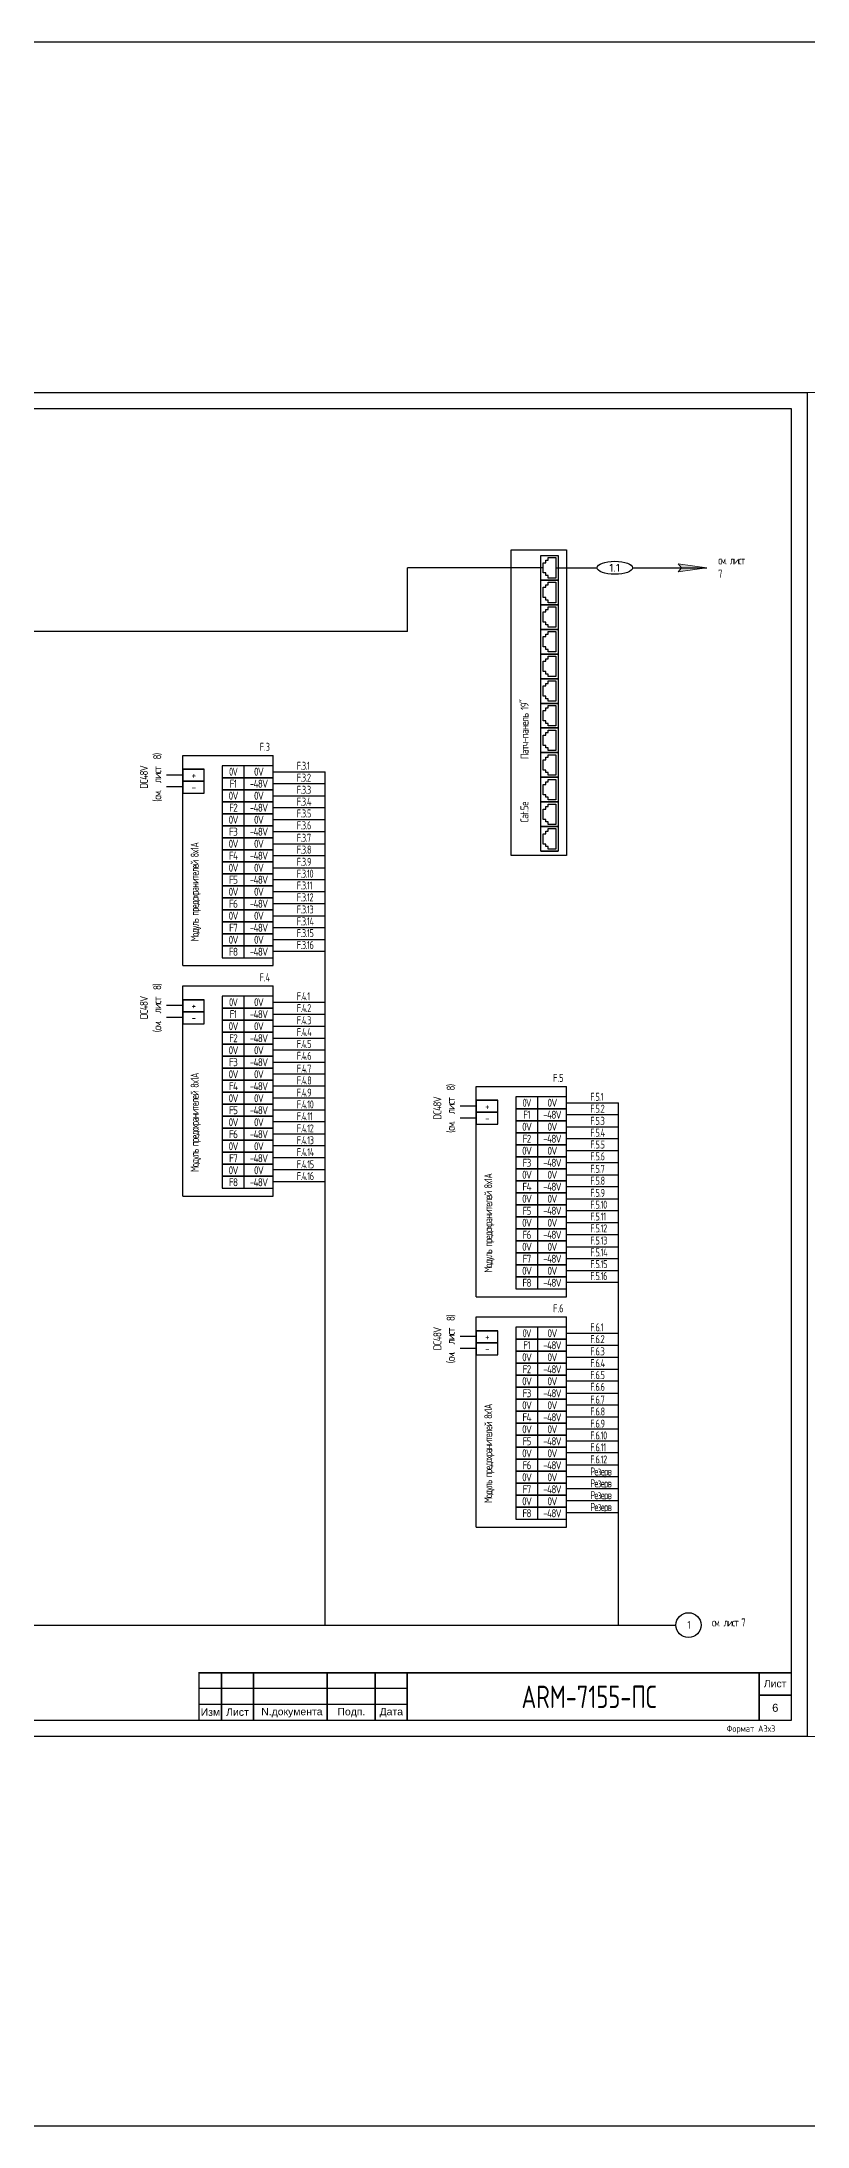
# Model space of a CAD drawing. Header units: millimetres. Extents: x 1414 to 7445, y -6250 to 7681.
# Drawn here: x 3236 to 3475, y -6250 to -5599 of the extents above; entities that cross this region are included whole.
import ezdxf
from ezdxf.enums import TextEntityAlignment as Align

# ---------------------------------------------------------------- set-up
doc = ezdxf.new("R2010")
doc.units = ezdxf.units.MM
doc.layers.get('DEFPOINTS').update_dxf_attribs({"lineweight": 0})
for name, color, linetype in [('FORMAT', 7, 'Continuous'), ('Рамка', 7, 'Continuous'), ('Схемы и шкафы', 7, 'Continuous')]:
    doc.layers.add(name, color=color, linetype=linetype)
doc.styles.add('ARIAL', font='arial.ttf', dxfattribs={"width": 0.8})
doc.styles.get("Standard").update_dxf_attribs({"font": 'romans.shx', "width": 0.7, "height": 2.5})
doc.styles.add('ГОСТ', font='', dxfattribs={"height": 2.5})
doc.styles.get('ГОСТ').set_extended_font_data('Arial', italic=True)
doc.linetypes.add('линии связи в трубе', pattern='A,1,5,["о",Standard,S=1,R=0,X=-2.54,Y=0.2],-0.1', length=6.1)

# ---------------------------------------------------------------- blocks, each defined once
blk = doc.blocks.new('Формат А3х3 (гор.)')
blk.add_lwpolyline([(0, 420), (891, 420), (891, 0), (0, 0), (0, 420)])
at = {"lineweight": 30}
blk.add_lwpolyline([(20, 415), (886, 415), (886, 5), (20, 5), (20, 415)], dxfattribs=at)
at = {"width": 0.9}
blk.add_text('Формат А3х3', height=2, dxfattribs=at).set_placement((881, 2.5), align=Align.MIDDLE_RIGHT)
blk = doc.blocks.new('*U53')
at = {"layer": 'FORMAT', "color": 7}
blk.add_blockref('Формат А3х3 (гор.)', (0, 0), dxfattribs=at)
blk = doc.blocks.new('*U46')
at = {"linetype": 'ByBlock', "lineweight": 20}
blk.add_hatch(color=0, dxfattribs=at).paths.add_polyline_path([(2.27, 0), (1.14, 1.23), (2.27, 2.46), (-6.75, 1.23)])
at = {"color": 0, "lineweight": 20}
for q in [(2.27, 2.46), (2.27, 0)]:
    blk.add_line((-6.75, 1.23), q, dxfattribs=at)
at = {"color": 0, "linetype": 'ByBlock', "lineweight": 20}
for p in [(2.27, 2.46), (2.27, 0)]:
    blk.add_line(p, (1.14, 1.23), dxfattribs=at)
blk = doc.blocks.new('Патч-панель')
at = {"color": 0}
for p, q in [((3391.95, 41.94), (3397.35, 41.94)), ((3391.95, 34.24), (3391.95, 41.94)), ((3392.63, 36.49), (3392.63, 39.69)), ((3392.63, 39.69), (3393.43, 39.69)), ((3393.43, 39.69), (3393.43, 40.49)), ((3393.43, 40.49), (3394.23, 40.49)), ((3394.23, 41.29), (3396.63, 41.29)), ((3394.23, 40.49), (3394.23, 41.29)), ((3396.63, 41.29), (3396.63, 34.89)), ((3397.35, 41.94), (3397.35, 34.24)), ((3397.35, 34.24), (3391.95, 34.24)), ((3391.95, 34.24), (3397.35, 34.24)), ((3391.95, 26.55), (3391.95, 34.24)), ((3393.43, 36.49), (3392.63, 36.49)), ((3393.43, 35.69), (3393.43, 36.49)), ((3394.23, 35.69), (3393.43, 35.69)), ((3393.43, 32), (3393.43, 32.8)), ((3393.43, 32.8), (3394.23, 32.8)), ((3394.23, 34.89), (3394.23, 35.69)), ((3396.63, 34.89), (3394.23, 34.89)), ((3394.23, 33.6), (3396.63, 33.6)), ((3394.23, 32.8), (3394.23, 33.6)), ((3396.63, 33.6), (3396.63, 27.2)), ((3397.35, 34.24), (3397.35, 26.55)), ((3397.35, 26.55), (3391.95, 26.55)), ((3391.95, 26.55), (3397.35, 26.55)), ((3391.95, 18.85), (3391.95, 26.55)), ((3392.63, 28.8), (3392.63, 32)), ((3392.63, 32), (3393.43, 32)), ((3393.43, 28.8), (3392.63, 28.8)), ((3393.43, 28), (3393.43, 28.8)), ((3394.23, 28), (3393.43, 28)), ((3394.23, 27.2), (3394.23, 28)), ((3396.63, 27.2), (3394.23, 27.2)), ((3397.35, 26.55), (3397.35, 18.85)), ((3392.63, 21.1), (3392.63, 24.3)), ((3392.63, 24.3), (3393.43, 24.3)), ((3393.43, 21.1), (3392.63, 21.1)), ((3393.43, 24.3), (3393.43, 25.1)), ((3393.43, 25.1), (3394.23, 25.1)), ((3393.43, 20.3), (3393.43, 21.1)), ((3394.23, 20.3), (3393.43, 20.3)), ((3394.23, 25.9), (3396.63, 25.9)), ((3394.23, 25.1), (3394.23, 25.9)), ((3394.23, 19.5), (3394.23, 20.3)), ((3396.63, 25.9), (3396.63, 19.5)), ((3397.35, 18.85), (3391.95, 18.85)), ((3391.95, 18.85), (3397.35, 18.85)), ((3391.95, 11.15), (3391.95, 18.85)), ((3392.63, 13.4), (3392.63, 16.6)), ((3392.63, 16.6), (3393.43, 16.6)), ((3393.43, 13.4), (3392.63, 13.4)), ((3393.43, 16.6), (3393.43, 17.4)), ((3393.43, 17.4), (3394.23, 17.4)), ((3393.43, 12.6), (3393.43, 13.4)), ((3396.63, 19.5), (3394.23, 19.5)), ((3394.23, 18.2), (3396.63, 18.2)), ((3394.23, 17.4), (3394.23, 18.2)), ((3396.63, 18.2), (3396.63, 11.8)), ((3397.35, 18.85), (3397.35, 11.15)), ((3397.35, 11.15), (3391.95, 11.15)), ((3391.95, 11.15), (3397.35, 11.15)), ((3391.95, 3.45), (3391.95, 11.15)), ((3392.63, 5.7), (3392.63, 8.9)), ((3392.63, 8.9), (3393.43, 8.9)), ((3394.23, 12.6), (3393.43, 12.6)), ((3393.43, 8.9), (3393.43, 9.7)), ((3393.43, 9.7), (3394.23, 9.7)), ((3394.23, 11.8), (3394.23, 12.6)), ((3396.63, 11.8), (3394.23, 11.8)), ((3394.23, 10.5), (3396.63, 10.5)), ((3394.23, 9.7), (3394.23, 10.5)), ((3396.63, 10.5), (3396.63, 4.1)), ((3397.35, 11.15), (3397.35, 3.45)), ((3397.35, 3.45), (3391.95, 3.45)), ((3391.95, 3.45), (3397.35, 3.45)), ((3391.95, -4.25), (3391.95, 3.45)), ((3393.43, 5.7), (3392.63, 5.7)), ((3392.63, -2), (3392.63, 1.2)), ((3392.63, 1.2), (3393.43, 1.2)), ((3393.43, 4.9), (3393.43, 5.7)), ((3394.23, 4.9), (3393.43, 4.9)), ((3393.43, 1.2), (3393.43, 2)), ((3393.43, 2), (3394.23, 2)), ((3394.23, 4.1), (3394.23, 4.9)), ((3396.63, 4.1), (3394.23, 4.1)), ((3394.23, 2.8), (3396.63, 2.8)), ((3394.23, 2), (3394.23, 2.8)), ((3396.63, 2.8), (3396.63, -3.6)), ((3397.35, 3.45), (3397.35, -4.25)), ((3397.35, -4.25), (3391.95, -4.25)), ((3391.95, -4.25), (3397.35, -4.25)), ((3391.95, -11.95), (3391.95, -4.25)), ((3393.43, -2), (3392.63, -2)), ((3392.63, -9.7), (3392.63, -6.5)), ((3392.63, -6.5), (3393.43, -6.5)), ((3393.43, -2.8), (3393.43, -2)), ((3394.23, -2.8), (3393.43, -2.8)), ((3393.43, -6.5), (3393.43, -5.7)), ((3393.43, -5.7), (3394.23, -5.7)), ((3394.23, -3.6), (3394.23, -2.8)), ((3396.63, -3.6), (3394.23, -3.6)), ((3394.23, -4.9), (3396.63, -4.9)), ((3394.23, -5.7), (3394.23, -4.9)), ((3396.63, -4.9), (3396.63, -11.3)), ((3397.35, -4.25), (3397.35, -11.95)), ((3397.35, -11.95), (3391.95, -11.95)), ((3391.95, -11.95), (3397.35, -11.95)), ((3391.95, -19.65), (3391.95, -11.95)), ((3393.43, -9.7), (3392.63, -9.7)), ((3393.43, -10.5), (3393.43, -9.7)), ((3394.23, -10.5), (3393.43, -10.5)), ((3394.23, -11.3), (3394.23, -10.5)), ((3396.63, -11.3), (3394.23, -11.3)), ((3394.23, -12.6), (3396.63, -12.6)), ((3394.23, -13.4), (3394.23, -12.6)), ((3396.63, -12.6), (3396.63, -19)), ((3397.35, -11.95), (3397.35, -19.65)), ((3392.63, -17.4), (3392.63, -14.2)), ((3392.63, -14.2), (3393.43, -14.2)), ((3393.43, -17.4), (3392.63, -17.4)), ((3393.43, -14.2), (3393.43, -13.4)), ((3393.43, -13.4), (3394.23, -13.4)), ((3393.43, -18.2), (3393.43, -17.4)), ((3394.23, -18.2), (3393.43, -18.2)), ((3394.23, -19), (3394.23, -18.2)), ((3396.63, -19), (3394.23, -19)), ((3397.35, -19.65), (3391.95, -19.65)), ((3391.95, -19.65), (3397.35, -19.65)), ((3391.95, -27.35), (3391.95, -19.65)), ((3392.63, -25.1), (3392.63, -21.9)), ((3392.63, -21.9), (3393.43, -21.9)), ((3393.43, -25.1), (3392.63, -25.1)), ((3393.43, -21.9), (3393.43, -21.1)), ((3393.43, -21.1), (3394.23, -21.1)), ((3393.43, -25.9), (3393.43, -25.1)), ((3394.23, -25.9), (3393.43, -25.9)), ((3394.23, -20.3), (3396.63, -20.3)), ((3394.23, -21.1), (3394.23, -20.3)), ((3394.23, -26.7), (3394.23, -25.9)), ((3396.63, -20.3), (3396.63, -26.7)), ((3397.35, -19.65), (3397.35, -27.35)), ((3397.35, -27.35), (3391.95, -27.35)), ((3391.95, -27.35), (3397.35, -27.35)), ((3391.95, -35.05), (3391.95, -27.35)), ((3392.63, -32.8), (3392.63, -29.6)), ((3392.63, -29.6), (3393.43, -29.6)), ((3393.43, -29.6), (3393.43, -28.8)), ((3393.43, -28.8), (3394.23, -28.8)), ((3396.63, -26.7), (3394.23, -26.7)), ((3394.23, -28), (3396.63, -28)), ((3394.23, -28.8), (3394.23, -28)), ((3396.63, -28), (3396.63, -34.4)), ((3397.35, -27.35), (3397.35, -35.05)), ((3397.35, -35.05), (3391.95, -35.05)), ((3391.95, -35.05), (3397.35, -35.05)), ((3391.95, -42.75), (3391.95, -35.05)), ((3393.43, -32.8), (3392.63, -32.8)), ((3392.63, -40.5), (3392.63, -37.3)), ((3392.63, -37.3), (3393.43, -37.3)), ((3393.43, -33.6), (3393.43, -32.8)), ((3394.23, -33.6), (3393.43, -33.6)), ((3393.43, -37.3), (3393.43, -36.5)), ((3393.43, -36.5), (3394.23, -36.5)), ((3394.23, -34.4), (3394.23, -33.6)), ((3396.63, -34.4), (3394.23, -34.4)), ((3394.23, -35.7), (3396.63, -35.7)), ((3394.23, -36.5), (3394.23, -35.7)), ((3396.63, -35.7), (3396.63, -42.1)), ((3397.35, -35.05), (3397.35, -42.75)), ((3397.35, -42.75), (3391.95, -42.75)), ((3391.95, -42.75), (3397.35, -42.75)), ((3391.95, -50.45), (3391.95, -42.75)), ((3393.43, -40.5), (3392.63, -40.5)), ((3392.63, -48.2), (3392.63, -45)), ((3392.63, -45), (3393.43, -45)), ((3393.43, -41.3), (3393.43, -40.5)), ((3394.23, -41.3), (3393.43, -41.3)), ((3393.43, -45), (3393.43, -44.2)), ((3393.43, -44.2), (3394.23, -44.2)), ((3394.23, -42.1), (3394.23, -41.3)), ((3396.63, -42.1), (3394.23, -42.1)), ((3394.23, -43.4), (3396.63, -43.4)), ((3394.23, -44.2), (3394.23, -43.4)), ((3396.63, -43.4), (3396.63, -49.8)), ((3397.35, -42.75), (3397.35, -50.45)), ((3397.35, -50.45), (3391.95, -50.45)), ((3391.95, -50.45), (3397.35, -50.45)), ((3393.43, -48.2), (3392.63, -48.2)), ((3393.43, -49), (3393.43, -48.2)), ((3394.23, -49), (3393.43, -49)), ((3394.23, -49.8), (3394.23, -49)), ((3396.63, -49.8), (3394.23, -49.8))]:
    blk.add_line(p, q, dxfattribs=at)
blk.add_lwpolyline([(3399.95, -51.78), (3382.67, -51.78), (3382.67, 43.68), (3399.95, 43.68)], close=True, dxfattribs=at)
at = {"layer": 'Схемы и шкафы', "color": 0, "char_height": 2.5, "width": 50.2228, "attachment_point": 5, "rotation": 90}
for s, insert in [('{\\W0.8;\\T0.8;Патч-панель 19"}', (3386.84, -12.42)), ('{\\W0.8;\\T0.8;Cat.5e}', (3386.79, -38.32))]:
    blk.add_mtext(s, dxfattribs=dict(at, insert=insert))
blk = doc.blocks.new('Формат А2 (гор.)')
at = {"layer": 'DEFPOINTS'}
blk.add_lwpolyline([(0, 420), (594, 420), (594, 0), (0, 0), (0, 420)], dxfattribs=at)
at = {"layer": 'FORMAT', "lineweight": 30}
for points in [[(20, 415), (589, 415), (589, 5), (20, 5), (20, 415)], [(13, 5), (13, 90)], [(8, 65), (20, 65)], [(8, 30), (20, 30)]]:
    blk.add_lwpolyline(points, dxfattribs=at)
blk.add_lwpolyline([(8, 90), (20, 90), (20, 5), (8, 5)], close=True, dxfattribs=at)
at = {"layer": 'FORMAT', "width": 0.9}
for s, p in [('Взамен инв.N', (11.5, 77.45)), ('Подпись и дата', (11.5, 47.45)), ('Инв. N подл.', (11.5, 17.5))]:
    blk.add_text(s, height=2, rotation=90, dxfattribs=at).set_placement(p, align=Align.CENTER)
blk.add_text('Формат А2', height=2, dxfattribs=at).set_placement((584, 2.5), align=Align.MIDDLE_RIGHT)
blk = doc.blocks.new('*U156')
at = {"layer": 'FORMAT', "color": 7}
blk.add_blockref('Формат А2 (гор.)', (0, 0), dxfattribs=at)

msp = doc.modelspace()

# ---------------------------------------------------------------- linework, layer by layer
at = {"color": 0}
for p, q in [((3279.59, -5821.61), (3307.82, -5821.61)), ((3279.59, -5887.31), (3279.59, -5821.61)), ((3307.82, -5887.31), (3307.82, -5821.61)), ((3286.34, -5825.94), (3279.59, -5825.94)), ((3279.59, -5825.94), (3279.59, -5829.69)), ((3279.59, -5825.94), (3286.34, -5825.94)), ((3286.34, -5829.69), (3286.34, -5825.94)), ((3298.71, -5824.85), (3291.96, -5824.85)), ((3291.96, -5828.6), (3298.71, -5828.6)), ((3298.71, -5828.6), (3291.96, -5828.6)), ((3279.59, -5829.69), (3286.34, -5829.69)), ((3286.34, -5829.69), (3279.59, -5829.69)), ((3279.59, -5829.69), (3279.59, -5833.44)), ((3279.59, -5833.44), (3286.34, -5833.44)), ((3286.34, -5833.44), (3286.34, -5829.69)), ((3291.96, -5832.35), (3298.71, -5832.35)), ((3298.71, -5832.35), (3291.96, -5832.35)), ((3291.96, -5836.1), (3298.71, -5836.1)), ((3298.71, -5836.1), (3291.96, -5836.1)), ((3291.96, -5839.85), (3298.71, -5839.85)), ((3298.71, -5839.85), (3291.96, -5839.85)), ((3291.96, -5843.6), (3298.71, -5843.6)), ((3298.71, -5843.6), (3291.96, -5843.6)), ((3291.96, -5847.35), (3298.71, -5847.35)), ((3298.71, -5847.35), (3291.96, -5847.35)), ((3291.96, -5851.1), (3298.71, -5851.1)), ((3298.71, -5851.1), (3291.96, -5851.1)), ((3291.96, -5854.85), (3298.71, -5854.85)), ((3298.71, -5854.85), (3291.96, -5854.85)), ((3291.96, -5858.6), (3298.71, -5858.6)), ((3298.71, -5858.6), (3291.96, -5858.6)), ((3291.96, -5862.35), (3298.71, -5862.35)), ((3298.71, -5862.35), (3291.96, -5862.35)), ((3291.96, -5866.1), (3298.71, -5866.1)), ((3298.71, -5866.1), (3291.96, -5866.1)), ((3298.71, -5869.85), (3291.96, -5869.85)), ((3291.96, -5869.85), (3298.71, -5869.85)), ((3291.96, -5873.6), (3298.71, -5873.6)), ((3298.71, -5873.6), (3291.96, -5873.6)), ((3291.96, -5877.35), (3298.71, -5877.35)), ((3298.71, -5877.35), (3291.96, -5877.35)), ((3291.96, -5881.1), (3298.71, -5881.1)), ((3298.71, -5881.1), (3291.96, -5881.1)), ((3291.96, -5884.85), (3298.71, -5884.85)), ((3279.59, -5893.62), (3307.82, -5893.62)), ((3279.59, -5959.32), (3279.59, -5893.62)), ((3307.82, -5959.32), (3307.82, -5893.62)), ((3286.34, -5897.95), (3279.59, -5897.95)), ((3279.59, -5897.95), (3279.59, -5901.7)), ((3279.59, -5897.95), (3286.34, -5897.95)), ((3286.34, -5901.7), (3286.34, -5897.95)), ((3298.71, -5896.86), (3291.96, -5896.86)), ((3291.96, -5900.61), (3298.71, -5900.61)), ((3298.71, -5900.61), (3291.96, -5900.61)), ((3279.59, -5901.7), (3286.34, -5901.7)), ((3286.34, -5901.7), (3279.59, -5901.7)), ((3279.59, -5901.7), (3279.59, -5905.45)), ((3279.59, -5905.45), (3286.34, -5905.45)), ((3286.34, -5905.45), (3286.34, -5901.7)), ((3291.96, -5904.36), (3298.71, -5904.36)), ((3298.71, -5904.36), (3291.96, -5904.36)), ((3291.96, -5908.11), (3298.71, -5908.11)), ((3298.71, -5908.11), (3291.96, -5908.11)), ((3291.96, -5911.86), (3298.71, -5911.86)), ((3298.71, -5911.86), (3291.96, -5911.86)), ((3291.96, -5915.61), (3298.71, -5915.61)), ((3298.71, -5915.61), (3291.96, -5915.61)), ((3291.96, -5919.36), (3298.71, -5919.36)), ((3298.71, -5919.36), (3291.96, -5919.36)), ((3291.96, -5923.11), (3298.71, -5923.11)), ((3298.71, -5923.11), (3291.96, -5923.11)), ((3291.96, -5926.86), (3298.71, -5926.86)), ((3298.71, -5926.86), (3291.96, -5926.86)), ((3371.26, -5925.04), (3399.49, -5925.04)), ((3371.26, -5990.74), (3371.26, -5925.04)), ((3399.49, -5990.74), (3399.49, -5925.04)), ((3291.96, -5930.61), (3298.71, -5930.61)), ((3298.71, -5930.61), (3291.96, -5930.61)), ((3378.01, -5929.37), (3371.26, -5929.37)), ((3371.26, -5929.37), (3371.26, -5933.12)), ((3371.26, -5929.37), (3378.01, -5929.37)), ((3371.26, -5933.12), (3378.01, -5933.12)), ((3378.01, -5933.12), (3371.26, -5933.12)), ((3371.26, -5933.12), (3371.26, -5936.87)), ((3378.01, -5933.12), (3378.01, -5929.37)), ((3378.01, -5936.87), (3378.01, -5933.12)), ((3390.38, -5928.28), (3383.63, -5928.28)), ((3383.63, -5932.03), (3390.38, -5932.03)), ((3390.38, -5932.03), (3383.63, -5932.03)), ((3291.96, -5934.36), (3298.71, -5934.36)), ((3298.71, -5934.36), (3291.96, -5934.36)), ((3291.96, -5938.11), (3298.71, -5938.11)), ((3298.71, -5938.11), (3291.96, -5938.11)), ((3371.26, -5936.87), (3378.01, -5936.87)), ((3383.63, -5935.78), (3390.38, -5935.78)), ((3390.38, -5935.78), (3383.63, -5935.78)), ((3383.63, -5939.53), (3390.38, -5939.53)), ((3390.38, -5939.53), (3383.63, -5939.53)), ((3298.71, -5941.86), (3291.96, -5941.86)), ((3291.96, -5941.86), (3298.71, -5941.86)), ((3291.96, -5945.61), (3298.71, -5945.61)), ((3298.71, -5945.61), (3291.96, -5945.61)), ((3383.63, -5943.28), (3390.38, -5943.28)), ((3390.38, -5943.28), (3383.63, -5943.28)), ((3291.96, -5949.36), (3298.71, -5949.36)), ((3298.71, -5949.36), (3291.96, -5949.36)), ((3383.63, -5947.03), (3390.38, -5947.03)), ((3390.38, -5947.03), (3383.63, -5947.03)), ((3383.63, -5950.78), (3390.38, -5950.78)), ((3390.38, -5950.78), (3383.63, -5950.78)), ((3291.96, -5953.11), (3298.71, -5953.11)), ((3298.71, -5953.11), (3291.96, -5953.11)), ((3291.96, -5956.86), (3298.71, -5956.86)), ((3383.63, -5954.53), (3390.38, -5954.53)), ((3390.38, -5954.53), (3383.63, -5954.53)), ((3383.63, -5958.28), (3390.38, -5958.28)), ((3390.38, -5958.28), (3383.63, -5958.28)), ((3383.63, -5962.03), (3390.38, -5962.03)), ((3390.38, -5962.03), (3383.63, -5962.03)), ((3383.63, -5965.78), (3390.38, -5965.78)), ((3390.38, -5965.78), (3383.63, -5965.78)), ((3383.63, -5969.53), (3390.38, -5969.53)), ((3390.38, -5969.53), (3383.63, -5969.53)), ((3390.38, -5973.28), (3383.63, -5973.28)), ((3383.63, -5973.28), (3390.38, -5973.28)), ((3383.63, -5977.03), (3390.38, -5977.03)), ((3390.38, -5977.03), (3383.63, -5977.03)), ((3383.63, -5980.78), (3390.38, -5980.78)), ((3390.38, -5980.78), (3383.63, -5980.78)), ((3383.63, -5984.53), (3390.38, -5984.53)), ((3390.38, -5984.53), (3383.63, -5984.53)), ((3383.63, -5988.28), (3390.38, -5988.28)), ((3371.26, -5997.05), (3399.49, -5997.05)), ((3371.26, -6062.75), (3371.26, -5997.05)), ((3399.49, -6062.75), (3399.49, -5997.05)), ((3378.01, -6001.38), (3371.26, -6001.38)), ((3371.26, -6001.38), (3371.26, -6005.13)), ((3371.26, -6001.38), (3378.01, -6001.38)), ((3378.01, -6005.13), (3378.01, -6001.38)), ((3390.38, -6000.29), (3383.63, -6000.29)), ((3383.63, -6004.04), (3390.38, -6004.04)), ((3390.38, -6004.04), (3383.63, -6004.04)), ((3371.26, -6005.13), (3378.01, -6005.13)), ((3378.01, -6005.13), (3371.26, -6005.13)), ((3371.26, -6005.13), (3371.26, -6008.88)), ((3371.26, -6008.88), (3378.01, -6008.88)), ((3378.01, -6008.88), (3378.01, -6005.13)), ((3383.63, -6007.79), (3390.38, -6007.79)), ((3390.38, -6007.79), (3383.63, -6007.79)), ((3383.63, -6011.54), (3390.38, -6011.54)), ((3390.38, -6011.54), (3383.63, -6011.54)), ((3383.63, -6015.29), (3390.38, -6015.29)), ((3390.38, -6015.29), (3383.63, -6015.29)), ((3383.63, -6019.04), (3390.38, -6019.04)), ((3390.38, -6019.04), (3383.63, -6019.04)), ((3383.63, -6022.79), (3390.38, -6022.79)), ((3390.38, -6022.79), (3383.63, -6022.79)), ((3383.63, -6026.54), (3390.38, -6026.54)), ((3390.38, -6026.54), (3383.63, -6026.54)), ((3383.63, -6030.29), (3390.38, -6030.29)), ((3390.38, -6030.29), (3383.63, -6030.29)), ((3383.63, -6034.04), (3390.38, -6034.04)), ((3390.38, -6034.04), (3383.63, -6034.04)), ((3383.63, -6037.79), (3390.38, -6037.79)), ((3390.38, -6037.79), (3383.63, -6037.79)), ((3383.63, -6041.54), (3390.38, -6041.54)), ((3390.38, -6041.54), (3383.63, -6041.54)), ((3390.38, -6045.29), (3383.63, -6045.29)), ((3383.63, -6045.29), (3390.38, -6045.29)), ((3383.63, -6049.04), (3390.38, -6049.04)), ((3390.38, -6049.04), (3383.63, -6049.04)), ((3383.63, -6052.79), (3390.38, -6052.79)), ((3390.38, -6052.79), (3383.63, -6052.79)), ((3383.63, -6056.54), (3390.38, -6056.54)), ((3390.38, -6056.54), (3383.63, -6056.54)), ((3383.63, -6060.29), (3390.38, -6060.29))]:
    msp.add_line(p, q, dxfattribs=at)
at = {"color": 3}
msp.add_lwpolyline([(1413.76, -5598.64), (4893.51, -5598.64), (4893.51, -6249.95), (1413.76, -6249.95)], close=True, dxfattribs=at)
at = {"color": 1}
for points in [[(3279.59, -5827.79), (3274.59, -5827.79)], [(3279.59, -5899.8), (3274.59, -5899.8)], [(3371.26, -5931.22), (3366.26, -5931.22)], [(3371.26, -6003.23), (3366.26, -6003.23)]]:
    msp.add_lwpolyline(points, dxfattribs=at)
at = {"color": 0}
for points in [[(3291.96, -5824.85), (3291.96, -5884.85)], [(3279.59, -5887.31), (3307.82, -5887.31)], [(3291.96, -5896.86), (3291.96, -5956.86)], [(3383.63, -5928.28), (3383.63, -5988.28)], [(3279.59, -5959.32), (3307.82, -5959.32)], [(3371.26, -5990.74), (3399.49, -5990.74)], [(3383.63, -6000.29), (3383.63, -6060.29)], [(3371.26, -6062.75), (3399.49, -6062.75)]]:
    msp.add_lwpolyline(points, dxfattribs=at)
for points in [[(3298.71, -5828.6), (3307.82, -5828.6), (3307.82, -5824.85), (3298.71, -5824.85)], [(3298.71, -5832.35), (3307.82, -5832.35), (3307.82, -5828.6), (3298.71, -5828.6)], [(3298.71, -5836.1), (3307.82, -5836.1), (3307.82, -5832.35), (3298.71, -5832.35)], [(3298.71, -5839.85), (3307.82, -5839.85), (3307.82, -5836.1), (3298.71, -5836.1)], [(3298.71, -5843.6), (3307.82, -5843.6), (3307.82, -5839.85), (3298.71, -5839.85)], [(3298.71, -5847.35), (3307.82, -5847.35), (3307.82, -5843.6), (3298.71, -5843.6)], [(3298.71, -5851.1), (3307.82, -5851.1), (3307.82, -5847.35), (3298.71, -5847.35)], [(3298.71, -5854.85), (3307.82, -5854.85), (3307.82, -5851.1), (3298.71, -5851.1)], [(3298.71, -5858.6), (3307.82, -5858.6), (3307.82, -5854.85), (3298.71, -5854.85)], [(3298.71, -5862.35), (3307.82, -5862.35), (3307.82, -5858.6), (3298.71, -5858.6)], [(3298.71, -5866.1), (3307.82, -5866.1), (3307.82, -5862.35), (3298.71, -5862.35)], [(3298.71, -5869.85), (3307.82, -5869.85), (3307.82, -5866.1), (3298.71, -5866.1)], [(3298.71, -5873.6), (3307.82, -5873.6), (3307.82, -5869.85), (3298.71, -5869.85)], [(3298.71, -5877.35), (3307.82, -5877.35), (3307.82, -5873.6), (3298.71, -5873.6)], [(3298.71, -5881.1), (3307.82, -5881.1), (3307.82, -5877.35), (3298.71, -5877.35)], [(3298.71, -5884.85), (3307.82, -5884.85), (3307.82, -5881.1), (3298.71, -5881.1)], [(3298.71, -5900.61), (3307.82, -5900.61), (3307.82, -5896.86), (3298.71, -5896.86)], [(3298.71, -5904.36), (3307.82, -5904.36), (3307.82, -5900.61), (3298.71, -5900.61)], [(3298.71, -5908.11), (3307.82, -5908.11), (3307.82, -5904.36), (3298.71, -5904.36)], [(3298.71, -5911.86), (3307.82, -5911.86), (3307.82, -5908.11), (3298.71, -5908.11)], [(3298.71, -5915.61), (3307.82, -5915.61), (3307.82, -5911.86), (3298.71, -5911.86)], [(3298.71, -5919.36), (3307.82, -5919.36), (3307.82, -5915.61), (3298.71, -5915.61)], [(3298.71, -5923.11), (3307.82, -5923.11), (3307.82, -5919.36), (3298.71, -5919.36)], [(3298.71, -5926.86), (3307.82, -5926.86), (3307.82, -5923.11), (3298.71, -5923.11)], [(3298.71, -5930.61), (3307.82, -5930.61), (3307.82, -5926.86), (3298.71, -5926.86)], [(3298.71, -5934.36), (3307.82, -5934.36), (3307.82, -5930.61), (3298.71, -5930.61)], [(3390.38, -5932.03), (3399.49, -5932.03), (3399.49, -5928.28), (3390.38, -5928.28)], [(3390.38, -5935.78), (3399.49, -5935.78), (3399.49, -5932.03), (3390.38, -5932.03)], [(3298.71, -5938.11), (3307.82, -5938.11), (3307.82, -5934.36), (3298.71, -5934.36)], [(3298.71, -5941.86), (3307.82, -5941.86), (3307.82, -5938.11), (3298.71, -5938.11)], [(3390.38, -5939.53), (3399.49, -5939.53), (3399.49, -5935.78), (3390.38, -5935.78)], [(3390.38, -5943.28), (3399.49, -5943.28), (3399.49, -5939.53), (3390.38, -5939.53)], [(3298.71, -5945.61), (3307.82, -5945.61), (3307.82, -5941.86), (3298.71, -5941.86)], [(3298.71, -5949.36), (3307.82, -5949.36), (3307.82, -5945.61), (3298.71, -5945.61)], [(3390.38, -5947.03), (3399.49, -5947.03), (3399.49, -5943.28), (3390.38, -5943.28)], [(3298.71, -5953.11), (3307.82, -5953.11), (3307.82, -5949.36), (3298.71, -5949.36)], [(3390.38, -5950.78), (3399.49, -5950.78), (3399.49, -5947.03), (3390.38, -5947.03)], [(3390.38, -5954.53), (3399.49, -5954.53), (3399.49, -5950.78), (3390.38, -5950.78)], [(3298.71, -5956.86), (3307.82, -5956.86), (3307.82, -5953.11), (3298.71, -5953.11)], [(3390.38, -5958.28), (3399.49, -5958.28), (3399.49, -5954.53), (3390.38, -5954.53)], [(3390.38, -5962.03), (3399.49, -5962.03), (3399.49, -5958.28), (3390.38, -5958.28)], [(3390.38, -5965.78), (3399.49, -5965.78), (3399.49, -5962.03), (3390.38, -5962.03)], [(3390.38, -5969.53), (3399.49, -5969.53), (3399.49, -5965.78), (3390.38, -5965.78)], [(3390.38, -5973.28), (3399.49, -5973.28), (3399.49, -5969.53), (3390.38, -5969.53)], [(3390.38, -5977.03), (3399.49, -5977.03), (3399.49, -5973.28), (3390.38, -5973.28)], [(3390.38, -5980.78), (3399.49, -5980.78), (3399.49, -5977.03), (3390.38, -5977.03)], [(3390.38, -5984.53), (3399.49, -5984.53), (3399.49, -5980.78), (3390.38, -5980.78)], [(3390.38, -5988.28), (3399.49, -5988.28), (3399.49, -5984.53), (3390.38, -5984.53)], [(3390.38, -6004.04), (3399.49, -6004.04), (3399.49, -6000.29), (3390.38, -6000.29)], [(3390.38, -6007.79), (3399.49, -6007.79), (3399.49, -6004.04), (3390.38, -6004.04)], [(3390.38, -6011.54), (3399.49, -6011.54), (3399.49, -6007.79), (3390.38, -6007.79)], [(3390.38, -6015.29), (3399.49, -6015.29), (3399.49, -6011.54), (3390.38, -6011.54)], [(3390.38, -6019.04), (3399.49, -6019.04), (3399.49, -6015.29), (3390.38, -6015.29)], [(3390.38, -6022.79), (3399.49, -6022.79), (3399.49, -6019.04), (3390.38, -6019.04)], [(3390.38, -6026.54), (3399.49, -6026.54), (3399.49, -6022.79), (3390.38, -6022.79)], [(3390.38, -6030.29), (3399.49, -6030.29), (3399.49, -6026.54), (3390.38, -6026.54)], [(3390.38, -6034.04), (3399.49, -6034.04), (3399.49, -6030.29), (3390.38, -6030.29)], [(3390.38, -6037.79), (3399.49, -6037.79), (3399.49, -6034.04), (3390.38, -6034.04)], [(3390.38, -6041.54), (3399.49, -6041.54), (3399.49, -6037.79), (3390.38, -6037.79)], [(3390.38, -6045.29), (3399.49, -6045.29), (3399.49, -6041.54), (3390.38, -6041.54)], [(3390.38, -6049.04), (3399.49, -6049.04), (3399.49, -6045.29), (3390.38, -6045.29)], [(3390.38, -6052.79), (3399.49, -6052.79), (3399.49, -6049.04), (3390.38, -6049.04)], [(3390.38, -6056.54), (3399.49, -6056.54), (3399.49, -6052.79), (3390.38, -6052.79)], [(3390.38, -6060.29), (3399.49, -6060.29), (3399.49, -6056.54), (3390.38, -6056.54)]]:
    msp.add_lwpolyline(points, close=True, dxfattribs=at)
at = {"color": 5}
for points in [[(3279.59, -5831.49), (3274.59, -5831.49)], [(3279.59, -5903.5), (3274.59, -5903.5)], [(3371.26, -5934.92), (3366.26, -5934.92)], [(3371.26, -6006.93), (3366.26, -6006.93)]]:
    msp.add_lwpolyline(points, dxfattribs=at)
at = {"color": 7, "const_width": 0.5}
msp.add_lwpolyline([(3291.68, -6108.27), (3291.68, -6123.27)], dxfattribs=at)
at = {"layer": 'Рамка', "color": 7}
for p, q in [((3349.68, -6113.2), (3284.68, -6113.2)), ((3349.68, -6118.2), (3284.68, -6118.2))]:
    msp.add_line(p, q, dxfattribs=at)
at = {"layer": 'Рамка', "color": 7, "const_width": 0.5}
for points in [[(3469.68, -6108.27), (3284.68, -6108.27), (3284.68, -6123.27)], [(3301.68, -6108.2), (3301.68, -6123.2)], [(3324.68, -6123.2), (3324.68, -6108.2)], [(3339.68, -6123.2), (3339.68, -6108.2)], [(3349.68, -6123.2), (3349.68, -6108.2)], [(3459.68, -6123.2), (3459.68, -6108.2)], [(3459.68, -6115.27), (3469.68, -6115.27)]]:
    msp.add_lwpolyline(points, dxfattribs=at)
at = {"layer": 'Схемы и шкафы', "color": 0, "lineweight": 30}
for p, q in [((3392.17, -5763.01), (3349.79, -5763.01)), ((3349.79, -5782.88), (2837.15, -5782.88))]:
    msp.add_line(p, q, dxfattribs=at)
for points in [[(3349.79, -5782.88), (3349.79, -5763.01)], [(3396.17, -5763.01), (3409.05, -5763.01)], [(3420.11, -5763.01), (3443.34, -5763.01)]]:
    msp.add_lwpolyline(points, dxfattribs=at)
at = {"layer": 'Схемы и шкафы', "color": 0}
for points in [[(3307.82, -5826.72), (3324.08, -5826.72)], [(3307.82, -5830.42), (3324.08, -5830.42)], [(3307.82, -5834.22), (3324.08, -5834.22)], [(3307.82, -5837.92), (3324.08, -5837.92)], [(3307.82, -5841.62), (3324.08, -5841.62)], [(3307.82, -5845.42), (3324.08, -5845.42)], [(3307.82, -5849.22), (3324.08, -5849.22)], [(3307.82, -5852.92), (3324.08, -5852.92)], [(3307.82, -5856.72), (3324.08, -5856.72)], [(3307.82, -5860.42), (3324.08, -5860.42)], [(3307.82, -5864.12), (3324.08, -5864.12)], [(3307.82, -5867.92), (3324.08, -5867.92)], [(3307.82, -5871.72), (3324.08, -5871.72)], [(3307.82, -5875.42), (3324.08, -5875.42)], [(3307.82, -5879.1), (3324.08, -5879.1)], [(3307.82, -5882.8), (3324.08, -5882.8)], [(3307.82, -5898.73), (3324.08, -5898.73)], [(3307.82, -5902.43), (3324.08, -5902.43)], [(3307.82, -5906.23), (3324.08, -5906.23)], [(3307.82, -5909.93), (3324.08, -5909.93)], [(3307.82, -5913.63), (3324.08, -5913.63)], [(3307.82, -5917.43), (3324.08, -5917.43)], [(3307.82, -5921.13), (3324.08, -5921.13)], [(3307.82, -5924.83), (3324.08, -5924.83)], [(3307.82, -5928.63), (3324.08, -5928.63)], [(3307.82, -5932.33), (3324.08, -5932.33)], [(3399.49, -5930.15), (3415.76, -5930.15)], [(3307.82, -5936.03), (3324.08, -5936.03)], [(3307.82, -5939.83), (3324.08, -5939.83)], [(3399.49, -5933.85), (3415.76, -5933.85)], [(3399.49, -5937.65), (3415.76, -5937.65)], [(3307.82, -5943.53), (3324.08, -5943.53)], [(3399.49, -5941.35), (3415.76, -5941.35)], [(3399.49, -5945.05), (3415.76, -5945.05)], [(3307.82, -5947.23), (3324.08, -5947.23)], [(3307.82, -5951.03), (3324.08, -5951.03)], [(3399.49, -5948.85), (3415.76, -5948.85)], [(3399.49, -5952.65), (3415.76, -5952.65)], [(3307.82, -5954.73), (3324.08, -5954.73)], [(3399.49, -5956.35), (3415.76, -5956.35)], [(3399.49, -5960.15), (3415.76, -5960.15)], [(3399.49, -5963.85), (3415.76, -5963.85)], [(3399.49, -5967.55), (3415.76, -5967.55)], [(3399.49, -5971.35), (3415.76, -5971.35)], [(3399.49, -5975.15), (3415.76, -5975.15)], [(3399.49, -5978.85), (3415.76, -5978.85)], [(3399.49, -5982.53), (3415.76, -5982.53)], [(3399.49, -5986.23), (3415.76, -5986.23)], [(3399.49, -6002.16), (3415.76, -6002.16)], [(3399.49, -6005.86), (3415.76, -6005.86)], [(3399.49, -6009.66), (3415.76, -6009.66)], [(3399.49, -6013.36), (3415.76, -6013.36)], [(3399.49, -6017.06), (3415.76, -6017.06)], [(3399.49, -6020.86), (3415.76, -6020.86)], [(3399.49, -6024.56), (3415.76, -6024.56)], [(3399.49, -6028.26), (3415.76, -6028.26)], [(3399.49, -6032.06), (3415.76, -6032.06)], [(3399.49, -6035.76), (3415.76, -6035.76)], [(3399.49, -6039.46), (3415.76, -6039.46)], [(3399.49, -6043.26), (3415.76, -6043.26)], [(3399.49, -6046.96), (3415.76, -6046.96)], [(3399.49, -6050.66), (3415.76, -6050.66)], [(3399.49, -6054.46), (3415.76, -6054.46)], [(3399.49, -6058.16), (3415.76, -6058.16)]]:
    msp.add_lwpolyline(points, dxfattribs=at)
at = {"layer": 'Схемы и шкафы', "color": 5, "lineweight": 30}
for points in [[(3324.08, -6093.35), (3324.08, -5826.72)], [(3415.76, -6093.35), (3415.76, -5930.15)], [(2672.79, -6093.35), (3433.65, -6093.35)]]:
    msp.add_lwpolyline(points, dxfattribs=at)
at = {"layer": 'Схемы и шкафы', "color": 0, "lineweight": 30}
msp.add_ellipse((3414.58, -5763.01), major_axis=(5.53, 0), ratio=0.36644, dxfattribs=at)
at = {"layer": 'Схемы и шкафы', "color": 5, "lineweight": 30}
msp.add_ellipse((3437.59, -6093.35), major_axis=(-3.94, 0), ratio=0.980565, start_param=-3.141592653589793, end_param=3.141592653589793, dxfattribs=at)

# ---------------------------------------------------------------- block references
msp.add_blockref('Патч-панель', (-0.46, -5801.11))
at = {"layer": 'Рамка', "color": 7}
for name, p in [('*U53', (2583.68, -6128.2)), ('*U156', (3474.68, -6128.2))]:
    msp.add_blockref(name, p, dxfattribs=at)
at = {"layer": 'Схемы и шкафы', "color": 0, "linetype": 'линии связи в трубе', "lineweight": 0, "rotation": 180}
msp.add_blockref('*U46', (3436.58, -5761.78), dxfattribs=at)

# ---------------------------------------------------------------- texts
at = {"color": 7, "linetype": 'Continuous', "ltscale": 10, "style": 'ARIAL', "width": 1.011953}
for s, height, p in [('Лист', 2.301, (3464.63, -6111.65)), ('Изм.', 2.301, (3288.7, -6120.56)), ('Лист', 2.301, (3296.7, -6120.56)), ('N.документа', 2.3008, (3313.7, -6120.71)), ('Подп.', 2.301, (3332.29, -6120.71)), ('Дата', 2.301, (3344.75, -6120.71))]:
    msp.add_text(s, height=height, dxfattribs=at).set_placement(p, align=Align.MIDDLE)
at = {"color": 7, "char_height": 2.5, "width": 21.2754, "attachment_point": 5, "rotation": 90}
for insert in [(3269.68, -5828.52), (3269.68, -5900.53), (3361.35, -5931.95), (3361.35, -6003.96)]:
    msp.add_mtext('{\\W0.8;\\T0.8;DC48V^J(см.  лист  8)}', dxfattribs=dict(at, insert=insert))
at = {"color": 0, "char_height": 2.5, "width": 6.75, "attachment_point": 5}
for s, insert in [('{\\W0.8;\\T0.8;+}', (3282.96, -5827.81)), ('{\\T0.8;0V}', (3295.34, -5826.72)), ('{\\W0.8;\\T0.8;F1}', (3295.34, -5830.47)), ('{\\W0.8;\\T0.8;-48V}', (3303.27, -5830.47)), ('{\\W0.8;\\T0.8;0V}', (3303.27, -5826.72)), ('{\\W0.8;\\T0.8;-}', (3282.96, -5831.56)), ('{\\W0.8;\\T0.8;0V}', (3295.34, -5834.22)), ('{\\W0.8;\\T0.8;0V}', (3303.27, -5834.22)), ('{\\W0.8;\\T0.8;0V}', (3295.34, -5841.72)), ('{\\W0.8;\\T0.8;F2}', (3295.34, -5837.97)), ('{\\W0.8;\\T0.8;-48V}', (3303.27, -5837.97)), ('{\\W0.8;\\T0.8;0V}', (3303.27, -5841.72)), ('{\\W0.8;\\T0.8;0V}', (3295.34, -5849.22)), ('{\\W0.8;\\T0.8;F3}', (3295.34, -5845.47)), ('{\\W0.8;\\T0.8;-48V}', (3303.27, -5845.47)), ('{\\W0.8;\\T0.8;0V}', (3303.27, -5849.22)), ('{\\W0.8;\\T0.8;F4}', (3295.34, -5852.97)), ('{\\W0.8;\\T0.8;-48V}', (3303.27, -5852.97)), ('{\\W0.8;\\T0.8;0V}', (3295.34, -5856.72)), ('{\\W0.8;\\T0.8;F5}', (3295.34, -5860.47)), ('{\\W0.8;\\T0.8;-48V}', (3303.27, -5860.47)), ('{\\W0.8;\\T0.8;0V}', (3303.27, -5856.72)), ('{\\W0.8;\\T0.8;0V}', (3295.34, -5864.22)), ('{\\W0.8;\\T0.8;F6}', (3295.34, -5867.97)), ('{\\W0.8;\\T0.8;-48V}', (3303.27, -5867.97)), ('{\\W0.8;\\T0.8;0V}', (3303.27, -5864.22)), ('{\\W0.8;\\T0.8;0V}', (3295.34, -5871.72)), ('{\\W0.8;\\T0.8;F7}', (3295.34, -5875.47)), ('{\\W0.8;\\T0.8;-48V}', (3303.27, -5875.47)), ('{\\W0.8;\\T0.8;0V}', (3303.27, -5871.72)), ('{\\W0.8;\\T0.8;0V}', (3295.34, -5879.22)), ('{\\W0.8;\\T0.8;0V}', (3303.27, -5879.22)), ('{\\W0.8;\\T0.8;F8}', (3295.34, -5882.97)), ('{\\W0.8;\\T0.8;-48V}', (3303.27, -5882.97)), ('{\\W0.8;\\T0.8;+}', (3282.96, -5899.82)), ('{\\T0.8;0V}', (3295.34, -5898.73)), ('{\\W0.8;\\T0.8;0V}', (3303.27, -5898.73)), ('{\\W0.8;\\T0.8;-}', (3282.96, -5903.57)), ('{\\W0.8;\\T0.8;0V}', (3295.34, -5906.23)), ('{\\W0.8;\\T0.8;F1}', (3295.34, -5902.48)), ('{\\W0.8;\\T0.8;-48V}', (3303.27, -5902.48)), ('{\\W0.8;\\T0.8;0V}', (3303.27, -5906.23)), ('{\\W0.8;\\T0.8;0V}', (3295.34, -5913.73)), ('{\\W0.8;\\T0.8;F2}', (3295.34, -5909.98)), ('{\\W0.8;\\T0.8;-48V}', (3303.27, -5909.98)), ('{\\W0.8;\\T0.8;0V}', (3303.27, -5913.73)), ('{\\W0.8;\\T0.8;0V}', (3295.34, -5921.23)), ('{\\W0.8;\\T0.8;F3}', (3295.34, -5917.48)), ('{\\W0.8;\\T0.8;-48V}', (3303.27, -5917.48)), ('{\\W0.8;\\T0.8;0V}', (3303.27, -5921.23)), ('{\\W0.8;\\T0.8;F4}', (3295.34, -5924.98)), ('{\\W0.8;\\T0.8;-48V}', (3303.27, -5924.98)), ('{\\W0.8;\\T0.8;0V}', (3295.34, -5928.73)), ('{\\W0.8;\\T0.8;F5}', (3295.34, -5932.48)), ('{\\W0.8;\\T0.8;-48V}', (3303.27, -5932.48)), ('{\\W0.8;\\T0.8;0V}', (3303.27, -5928.73)), ('{\\W0.8;\\T0.8;+}', (3374.63, -5931.24)), ('{\\T0.8;0V}', (3387.01, -5930.15)), ('{\\W0.8;\\T0.8;F1}', (3387.01, -5933.9)), ('{\\W0.8;\\T0.8;-48V}', (3394.94, -5933.9)), ('{\\W0.8;\\T0.8;0V}', (3394.94, -5930.15)), ('{\\W0.8;\\T0.8;0V}', (3295.34, -5936.23)), ('{\\W0.8;\\T0.8;F6}', (3295.34, -5939.98)), ('{\\W0.8;\\T0.8;-48V}', (3303.27, -5939.98)), ('{\\W0.8;\\T0.8;0V}', (3303.27, -5936.23)), ('{\\W0.8;\\T0.8;-}', (3374.63, -5934.99)), ('{\\W0.8;\\T0.8;0V}', (3387.01, -5937.65)), ('{\\W0.8;\\T0.8;0V}', (3394.94, -5937.65)), ('{\\W0.8;\\T0.8;0V}', (3295.34, -5943.73)), ('{\\W0.8;\\T0.8;F7}', (3295.34, -5947.48)), ('{\\W0.8;\\T0.8;-48V}', (3303.27, -5947.48)), ('{\\W0.8;\\T0.8;0V}', (3303.27, -5943.73)), ('{\\W0.8;\\T0.8;0V}', (3387.01, -5945.15)), ('{\\W0.8;\\T0.8;F2}', (3387.01, -5941.4)), ('{\\W0.8;\\T0.8;-48V}', (3394.94, -5941.4)), ('{\\W0.8;\\T0.8;0V}', (3394.94, -5945.15)), ('{\\W0.8;\\T0.8;0V}', (3295.34, -5951.23)), ('{\\W0.8;\\T0.8;0V}', (3303.27, -5951.23)), ('{\\W0.8;\\T0.8;0V}', (3387.01, -5952.65)), ('{\\W0.8;\\T0.8;F3}', (3387.01, -5948.9)), ('{\\W0.8;\\T0.8;-48V}', (3394.94, -5948.9)), ('{\\W0.8;\\T0.8;0V}', (3394.94, -5952.65)), ('{\\W0.8;\\T0.8;F8}', (3295.34, -5954.98)), ('{\\W0.8;\\T0.8;-48V}', (3303.27, -5954.98)), ('{\\W0.8;\\T0.8;0V}', (3387.01, -5960.15)), ('{\\W0.8;\\T0.8;F4}', (3387.01, -5956.4)), ('{\\W0.8;\\T0.8;-48V}', (3394.94, -5956.4)), ('{\\W0.8;\\T0.8;0V}', (3394.94, -5960.15)), ('{\\W0.8;\\T0.8;F5}', (3387.01, -5963.9)), ('{\\W0.8;\\T0.8;-48V}', (3394.94, -5963.9)), ('{\\W0.8;\\T0.8;0V}', (3387.01, -5967.65)), ('{\\W0.8;\\T0.8;F6}', (3387.01, -5971.4)), ('{\\W0.8;\\T0.8;-48V}', (3394.94, -5971.4)), ('{\\W0.8;\\T0.8;0V}', (3394.94, -5967.65)), ('{\\W0.8;\\T0.8;0V}', (3387.01, -5975.15)), ('{\\W0.8;\\T0.8;F7}', (3387.01, -5978.9)), ('{\\W0.8;\\T0.8;-48V}', (3394.94, -5978.9)), ('{\\W0.8;\\T0.8;0V}', (3394.94, -5975.15)), ('{\\W0.8;\\T0.8;0V}', (3387.01, -5982.65)), ('{\\W0.8;\\T0.8;F8}', (3387.01, -5986.4)), ('{\\W0.8;\\T0.8;-48V}', (3394.94, -5986.4)), ('{\\W0.8;\\T0.8;0V}', (3394.94, -5982.65)), ('{\\W0.8;\\T0.8;+}', (3374.63, -6003.25)), ('{\\T0.8;0V}', (3387.01, -6002.16)), ('{\\W0.8;\\T0.8;F1}', (3387.01, -6005.91)), ('{\\W0.8;\\T0.8;-48V}', (3394.94, -6005.91)), ('{\\W0.8;\\T0.8;0V}', (3394.94, -6002.16)), ('{\\W0.8;\\T0.8;-}', (3374.63, -6007)), ('{\\W0.8;\\T0.8;0V}', (3387.01, -6009.66)), ('{\\W0.8;\\T0.8;0V}', (3394.94, -6009.66)), ('{\\W0.8;\\T0.8;0V}', (3387.01, -6017.16)), ('{\\W0.8;\\T0.8;F2}', (3387.01, -6013.41)), ('{\\W0.8;\\T0.8;-48V}', (3394.94, -6013.41)), ('{\\W0.8;\\T0.8;0V}', (3394.94, -6017.16)), ('{\\W0.8;\\T0.8;0V}', (3387.01, -6024.66)), ('{\\W0.8;\\T0.8;F3}', (3387.01, -6020.91)), ('{\\W0.8;\\T0.8;-48V}', (3394.94, -6020.91)), ('{\\W0.8;\\T0.8;0V}', (3394.94, -6024.66)), ('{\\W0.8;\\T0.8;0V}', (3387.01, -6032.16)), ('{\\W0.8;\\T0.8;F4}', (3387.01, -6028.41)), ('{\\W0.8;\\T0.8;-48V}', (3394.94, -6028.41)), ('{\\W0.8;\\T0.8;0V}', (3394.94, -6032.16)), ('{\\W0.8;\\T0.8;F5}', (3387.01, -6035.91)), ('{\\W0.8;\\T0.8;-48V}', (3394.94, -6035.91)), ('{\\W0.8;\\T0.8;0V}', (3387.01, -6039.66)), ('{\\W0.8;\\T0.8;F6}', (3387.01, -6043.41)), ('{\\W0.8;\\T0.8;-48V}', (3394.94, -6043.41)), ('{\\W0.8;\\T0.8;0V}', (3394.94, -6039.66)), ('{\\W0.8;\\T0.8;0V}', (3387.01, -6047.16)), ('{\\W0.8;\\T0.8;F7}', (3387.01, -6050.91)), ('{\\W0.8;\\T0.8;-48V}', (3394.94, -6050.91)), ('{\\W0.8;\\T0.8;0V}', (3394.94, -6047.16)), ('{\\W0.8;\\T0.8;0V}', (3387.01, -6054.66)), ('{\\W0.8;\\T0.8;F8}', (3387.01, -6058.41)), ('{\\W0.8;\\T0.8;-48V}', (3394.94, -6058.41)), ('{\\W0.8;\\T0.8;0V}', (3394.94, -6054.66))]:
    msp.add_mtext(s, dxfattribs=dict(at, insert=insert))
at = {"color": 0, "char_height": 2.5, "width": 47.4918, "attachment_point": 1, "rotation": 90}
for insert in [(3282.09, -5886.46), (3282.09, -5958.47), (3373.77, -5989.89), (3373.77, -6061.9)]:
    msp.add_mtext('\\pi6.70425;{\\T0.8;Модуль предохранителей 8x1A}', dxfattribs=dict(at, insert=insert))
at = {"color": 18, "linetype": 'ByBlock', "lineweight": 40, "true_color": 0x000000, "insert": (3406.56, -6115.77), "char_height": 7, "width": 120, "attachment_point": 5}
msp.add_mtext('{\\C7;ARM-7155-ПС}', dxfattribs=at)
at = {"color": 7, "lineweight": 0, "insert": (3464.68, -6119.2), "char_height": 2.5, "width": 10, "attachment_point": 5, "style": 'ГОСТ'}
msp.add_mtext('{\\fArial|b0|i0|c204|p34;6}', dxfattribs=at)
at = {"layer": 'Схемы и шкафы', "color": 0, "lineweight": 30}
msp.add_text('1.1', height=2.5, dxfattribs=at).set_placement((3414.51, -5764.27), align=Align.CENTER)
at = {"layer": 'Схемы и шкафы', "lineweight": 20, "char_height": 2.5}
for s, insert, width, attachment_point in [('{\\T0.8;см. лист 7}', (3446.86, -5762.77), 8.9685, 4), ('F.3', (3305.25, -5818.95), 13, 5), ('F.4', (3305.25, -5890.96), 13, 5), ('F.5', (3396.92, -5922.38), 13, 5), ('F.6', (3396.92, -5994.39), 13, 5), ('{\\T0.8;см. лист 7}', (3444.9, -6092.52), 10.4387, 4)]:
    msp.add_mtext(s, dxfattribs=dict(at, insert=insert, width=width, attachment_point=attachment_point))
at = {"layer": 'Схемы и шкафы', "color": 0, "char_height": 2.5, "width": 16.9808, "attachment_point": 1}
for s, insert in [('{\\T0.8;F.3.1}', (3315.23, -5823.62)), ('{\\T0.8;F.3.2}', (3315.23, -5827.32)), ('{\\T0.8;F.3.3}', (3315.23, -5831.12)), ('{\\T0.8;F.3.4}', (3315.23, -5834.82)), ('{\\T0.8;F.3.5}', (3315.23, -5838.52)), ('{\\T0.8;F.3.6}', (3315.23, -5842.22)), ('{\\T0.8;F.3.7}', (3315.23, -5846.12)), ('{\\T0.8;F.3.8}', (3315.23, -5849.82)), ('{\\T0.8;F.3.9}', (3315.23, -5853.62)), ('{\\T0.8;F.3.10}', (3315.23, -5857.32)), ('{\\T0.8;F.3.11}', (3315.23, -5861.02)), ('{\\T0.8;F.3.12}', (3315.23, -5864.72)), ('{\\T0.8;F.3.13}', (3315.23, -5868.52)), ('{\\T0.8;F.3.14}', (3315.23, -5872.22)), ('{\\T0.8;F.3.15}', (3315.23, -5875.9)), ('{\\T0.8;F.3.16}', (3315.23, -5879.6)), ('{\\T0.8;F.4.1}', (3315.23, -5895.63)), ('{\\T0.8;F.4.2}', (3315.23, -5899.33)), ('{\\T0.8;F.4.3}', (3315.23, -5903.13)), ('{\\T0.8;F.4.4}', (3315.23, -5906.83)), ('{\\T0.8;F.4.5}', (3315.23, -5910.53)), ('{\\T0.8;F.4.6}', (3315.23, -5914.23)), ('{\\T0.8;F.4.7}', (3315.23, -5918.22)), ('{\\T0.8;F.4.8}', (3315.23, -5921.92)), ('{\\T0.8;F.4.9}', (3315.23, -5925.72)), ('{\\T0.8;F.4.10}', (3315.23, -5929.42)), ('{\\T0.8;F.4.11}', (3315.23, -5933.12)), ('{\\T0.8;F.5.1}', (3406.91, -5927.05)), ('{\\T0.8;F.5.2}', (3406.91, -5930.75)), ('{\\T0.8;F.4.12}', (3315.23, -5936.92)), ('{\\T0.8;F.5.3}', (3406.91, -5934.55)), ('{\\T0.8;F.5.4}', (3406.91, -5938.25)), ('{\\T0.8;F.4.13}', (3315.23, -5940.62)), ('{\\T0.8;F.4.14}', (3315.23, -5944.32)), ('{\\T0.8;F.5.5}', (3406.91, -5941.95)), ('{\\T0.8;F.5.6}', (3406.91, -5945.65)), ('{\\T0.8;F.4.15}', (3315.23, -5948.12)), ('{\\T0.8;F.4.16}', (3315.23, -5951.82)), ('{\\T0.8;F.5.7}', (3406.91, -5949.55)), ('{\\T0.8;F.5.8}', (3406.91, -5953.25)), ('{\\T0.8;F.5.9}', (3406.91, -5957.05)), ('{\\T0.8;F.5.10}', (3406.91, -5960.75)), ('{\\T0.8;F.5.11}', (3406.91, -5964.45)), ('{\\T0.8;F.5.12}', (3406.91, -5968.15)), ('{\\T0.8;F.5.13}', (3406.91, -5971.95)), ('{\\T0.8;F.5.14}', (3406.91, -5975.65)), ('{\\T0.8;F.5.15}', (3406.91, -5979.33)), ('{\\T0.8;F.5.16}', (3406.91, -5983.03)), ('{\\T0.8;F.6.1}', (3406.91, -5999.06)), ('{\\T0.8;F.6.2}', (3406.91, -6002.76)), ('{\\T0.8;F.6.3}', (3406.91, -6006.56)), ('{\\T0.8;F.6.4}', (3406.91, -6010.26)), ('{\\T0.8;F.6.5}', (3406.91, -6013.96)), ('{\\T0.8;F.6.6}', (3406.91, -6017.66)), ('{\\T0.8;F.6.7}', (3406.91, -6021.65)), ('{\\T0.8;F.6.8}', (3406.91, -6025.35)), ('{\\T0.8;F.6.9}', (3406.91, -6029.15)), ('{\\T0.8;F.6.10}', (3406.91, -6032.85)), ('{\\T0.8;F.6.11}', (3406.91, -6036.55)), ('{\\T0.8;F.6.12}', (3406.91, -6040.35)), ('{\\T0.8;Резерв}', (3406.91, -6044.11)), ('{\\T0.8;Резерв}', (3406.91, -6047.81)), ('{\\T0.8;Резерв}', (3406.91, -6051.51)), ('{\\T0.8;Резерв}', (3406.91, -6055.21))]:
    msp.add_mtext(s, dxfattribs=dict(at, insert=insert))
at = {"layer": 'Схемы и шкафы', "color": 7, "lineweight": 30, "insert": (3432.81, -6092.01), "char_height": 2.5, "width": 4.8699, "attachment_point": 1}
msp.add_mtext('\\pi4.45324;{\\T0.8;1}', dxfattribs=at)

doc.saveas('drawing.dxf')
